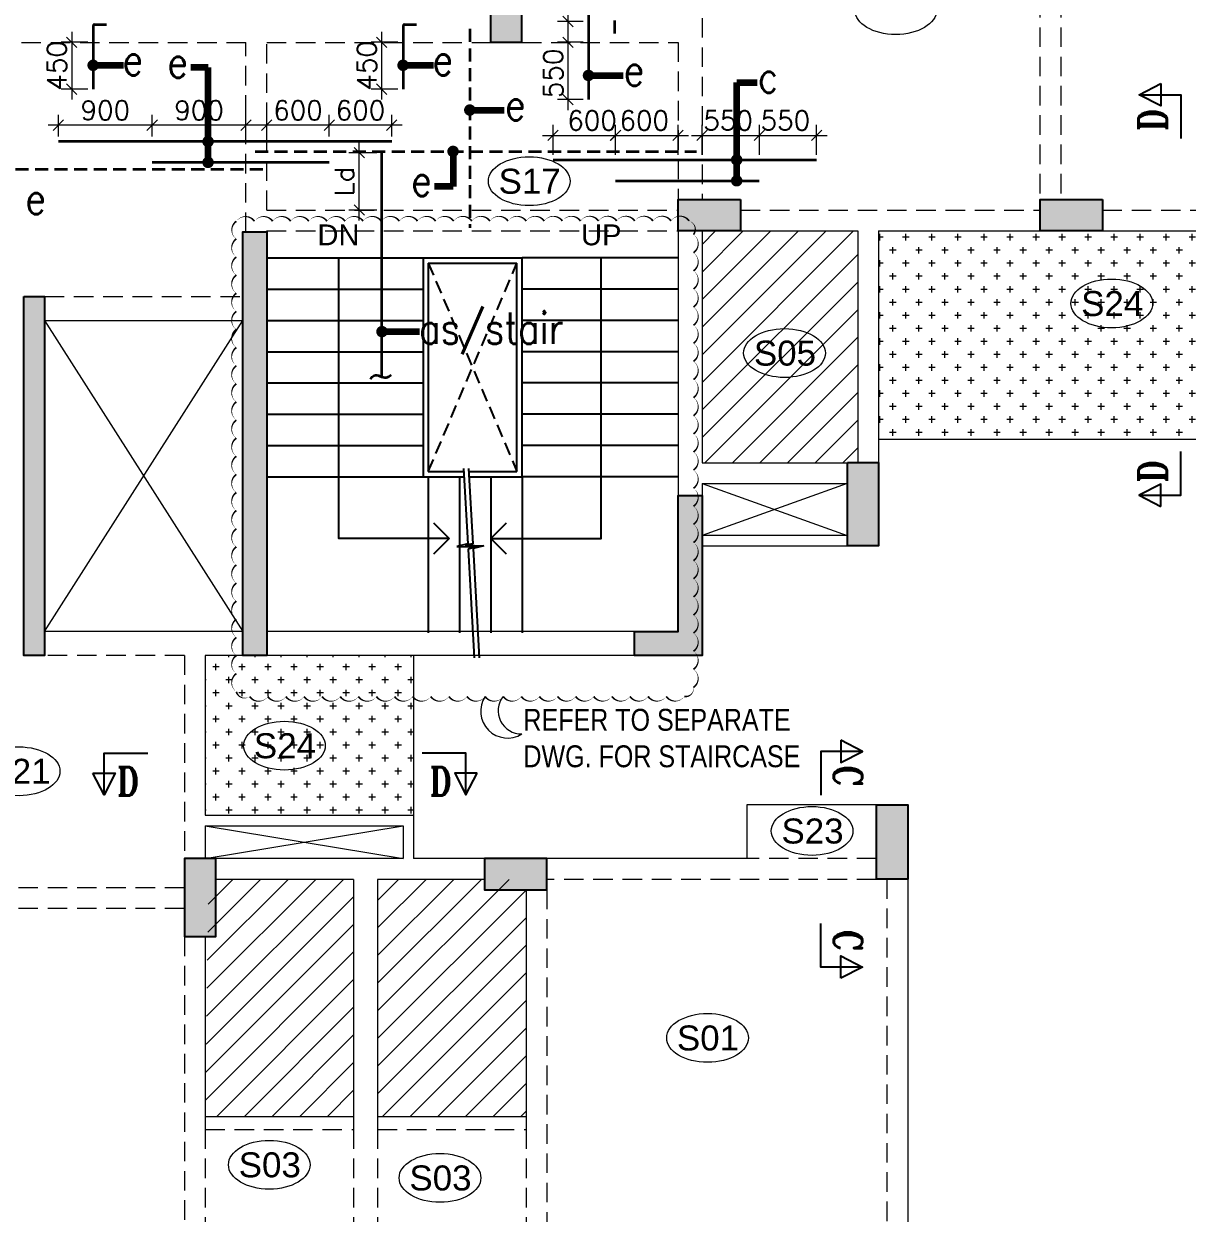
# Model space of a CAD drawing. Header units: millimetres. Extents: x 1255966 to 1543449, y 318653 to 465396.
# Drawn here: x 1274264 to 1285436, y 340698 to 352116 of the extents above; entities that cross this region are included whole.
import ezdxf

# ---------------------------------------------------------------- set-up
doc = ezdxf.new("R2010")
doc.units = ezdxf.units.MM
doc.header["$LTSCALE"] = 500
doc.header["$MEASUREMENT"] = 0
doc.header["$PDMODE"] = 34
for name, pattern in [('CONTINOUS', [0]), ('DASHED2', [0.375, 0.25, -0.125]), ('HIDDEN', [0.375, 0.25, -0.125]), ('PHANTOM2', [1.25, 0.625, -0.125, 0.125, -0.125, 0.125, -0.125])]:
    doc.linetypes.add(name, pattern=pattern)
doc.layers.get('Defpoints').update_dxf_attribs({"lineweight": 0})
for name, color, linetype, lineweight in [('ARROW', 1, 'Continuous', 0), ('CALL', 1, 'Continuous', 18), ('CUT OUT', 1, 'Continuous', 13), ('HATCH', 1, 'Continuous', 5), ('REVISION', 1, 'Continuous', 5), ('ST-DIM', 1, 'PHANTOM2', 15), ('STC REINF.BOTTOM', 7, 'Continuous', 35), ('TEXT 01', 3, 'Continuous', 15), ('TOWER AREA BEAM..', 3, 'Continuous', 20), ('TOWER COL HATCH', 253, 'Continuous', 20)]:
    doc.layers.add(name, color=color, linetype=linetype, lineweight=lineweight)
for name, color, linetype in [('CUTOUT', 8, 'HIDDEN'), ('S-COLUMN-HATCH', 253, 'Continuous'), ('S-FRAMING PLAN', 4, 'Continuous'), ('S-T', 3, 'Continuous'), ('sec', 31, 'Continuous'), ('TEXT-20', 3, 'Continuous'), ('TEXT-RM NAME', 6, 'Continuous'), ('TOWER AREA COLUMN.', 6, 'Continuous')]:
    doc.layers.add(name, color=color, linetype=linetype)
doc.layers.add('RAILING', color=7, linetype='Continuous', true_color=0xadadad)
doc.layers.add('STAIR', color=7, linetype='Continuous', true_color=0x3f4f7f)
doc.styles.add('1.100', font='ARIALN.TTF')
doc.styles.add('ABHI', font='arial.ttf')
doc.styles.add('ARIAL', font='arial.ttf')
doc.styles.add('ROMANCE', font='romans.shx')
doc.styles.add('RT', font='romant.shx', dxfattribs={"height": 8})
doc.styles.add('S-T', font='romans.shx')
doc.dimstyles.new('GRID DIM', dxfattribs={"dimtxt": 250, "dimasz": 100, "dimexe": 75, "dimexo": 0, "dimgap": 50, "dimtad": 1, "dimdec": 0, "dimzin": 0, "dimdsep": 46, "dimtxsty": 'ROMANCE', "dimblk": 'ARCHTICK', "dimcen": 0, "dimdle": 0.5, "dimclrd": 8, "dimclre": 8, "dimclrt": 3, "dimadec": 0, "dimazin": 0, "dimtfac": 1, "dimtdec": 0, "dimtmove": 0, "dimatfit": 3, "dimldrblk": 'DOT', "dimfxl": 200, "dimtolj": 1, "dimtzin": 0, "dimlwd": -1, "dimlwe": -1, "dimarcsym": 2})
pattern_1 = [(90, (-1381890.62, -304839.69), (-125, 125), [62.5, -187.5]), (180, (-1381859.37, -304808.44), (-125, -125), [62.5, -187.5])]
pattern_2 = [(45, (-1381890.62, -304839.69), (-132.582521, 132.582521), [])]

# ---------------------------------------------------------------- blocks, each defined once
blk = doc.blocks.new('_ArchTick')
at = {"color": 0, "linetype": 'ByBlock', "const_width": 0.15}
blk.add_lwpolyline([(-0.5, -0.5), (0.5, 0.5)], dxfattribs=at)
blk = doc.blocks.new('_Dot')
at = {"color": 0, "linetype": 'ByBlock', "lineweight": -2}
blk.add_line((-0.5, 0), (-1, 0), dxfattribs=at)
at = {"color": 0, "linetype": 'ByBlock', "const_width": 0.5}
blk.add_lwpolyline([(-0.25, 0, 1), (0.25, 0, 1)], format="xyb", close=True, dxfattribs=at)
blk = doc.blocks.new('_Oblique')
at = {"color": 0, "linetype": 'ByBlock', "lineweight": -2}
blk.add_line((-0.5, -0.5), (0.5, 0.5), dxfattribs=at)
blk = doc.blocks.new('*D715')
at = {"layer": 'Defpoints', "color": 0, "linetype": 'ByBlock', "transparency": 16777216}
for p in [(1274930, 351938), (1274724, 351488), (1274930, 351488)]:
    blk.add_point(p, dxfattribs=at)
at = {"layer": 'ST-DIM', "color": 1, "linetype": 'CONTINOUS', "transparency": 16777216}
for p, q in [((1274724, 352038), (1274724, 351388)), ((1274880, 351938), (1274624, 351938)), ((1274880, 351488), (1274624, 351488))]:
    blk.add_line(p, q, dxfattribs=at)
at = {"layer": 'ST-DIM', "color": 1, "linetype": 'ByBlock', "transparency": 16777216, "xscale": 100, "yscale": 100, "zscale": 100}
for p, rotation in [((1274724, 351938), 90), ((1274724, 351488), 270)]:
    blk.add_blockref('_Oblique', p, dxfattribs=dict(at, rotation=rotation))
at = {"layer": 'ST-DIM', "color": 3, "linetype": 'ByBlock', "transparency": 16777216, "insert": (1274582, 351713), "char_height": 185, "attachment_point": 5, "rotation": 90, "style": 'ROMANCE'}
blk.add_mtext('\\A1;450', dxfattribs=at)
blk = doc.blocks.new('*D717')
at = {"layer": 'Defpoints', "color": 0, "linetype": 'ByBlock', "transparency": 16777216}
for p in [(1276597, 351143), (1276597, 350985, 0), (1277197, 350985, 0)]:
    blk.add_point(p, dxfattribs=at)
at = {"layer": 'ST-DIM', "color": 1, "linetype": 'CONTINOUS', "transparency": 16777216}
for p, q in [((1276597, 351035), (1276597, 351243)), ((1277197, 351035), (1277197, 351243)), ((1277297, 351143), (1276497, 351143))]:
    blk.add_line(p, q, dxfattribs=at)
at = {"layer": 'ST-DIM', "color": 1, "linetype": 'ByBlock', "transparency": 16777216, "xscale": 100, "yscale": 100, "zscale": 100, "rotation": 180}
blk.add_blockref('_Oblique', (1276597, 351143), dxfattribs=at)
at = {"layer": 'ST-DIM', "color": 1, "linetype": 'ByBlock', "transparency": 16777216, "xscale": 100, "yscale": 100, "zscale": 100}
blk.add_blockref('_Oblique', (1277197, 351143), dxfattribs=at)
at = {"layer": 'ST-DIM', "color": 3, "linetype": 'ByBlock', "transparency": 16777216, "insert": (1276897, 351285), "char_height": 185, "attachment_point": 5, "style": 'ROMANCE'}
blk.add_mtext('\\A1;600', dxfattribs=at)
blk = doc.blocks.new('*D718')
at = {"layer": 'Defpoints', "color": 0, "linetype": 'ByBlock', "transparency": 16777216}
for p in [(1275497, 351143), (1275497, 350985, 0), (1276397, 350985, 0)]:
    blk.add_point(p, dxfattribs=at)
at = {"layer": 'ST-DIM', "color": 1, "linetype": 'CONTINOUS', "transparency": 16777216}
for p, q in [((1275497, 351035), (1275497, 351243)), ((1276397, 351035), (1276397, 351243)), ((1276497, 351143), (1275397, 351143))]:
    blk.add_line(p, q, dxfattribs=at)
at = {"layer": 'ST-DIM', "color": 1, "linetype": 'ByBlock', "transparency": 16777216, "xscale": 100, "yscale": 100, "zscale": 100, "rotation": 180}
blk.add_blockref('_Oblique', (1275497, 351143), dxfattribs=at)
at = {"layer": 'ST-DIM', "color": 1, "linetype": 'ByBlock', "transparency": 16777216, "xscale": 100, "yscale": 100, "zscale": 100}
blk.add_blockref('_Oblique', (1276397, 351143), dxfattribs=at)
at = {"layer": 'ST-DIM', "color": 3, "linetype": 'ByBlock', "transparency": 16777216, "insert": (1275947, 351285), "char_height": 185, "attachment_point": 5, "style": 'ROMANCE'}
blk.add_mtext('\\A1;900', dxfattribs=at)
blk = doc.blocks.new('*D719')
at = {"layer": 'Defpoints', "color": 0, "linetype": 'ByBlock', "transparency": 16777216}
for p in [(1274597, 351143), (1274597, 350985, 0), (1275497, 350985, 0)]:
    blk.add_point(p, dxfattribs=at)
at = {"layer": 'ST-DIM', "color": 1, "linetype": 'CONTINOUS', "transparency": 16777216}
for p, q in [((1274597, 351035), (1274597, 351243)), ((1275497, 351035), (1275497, 351243)), ((1275597, 351143), (1274497, 351143))]:
    blk.add_line(p, q, dxfattribs=at)
at = {"layer": 'ST-DIM', "color": 1, "linetype": 'ByBlock', "transparency": 16777216, "xscale": 100, "yscale": 100, "zscale": 100, "rotation": 180}
blk.add_blockref('_Oblique', (1274597, 351143), dxfattribs=at)
at = {"layer": 'ST-DIM', "color": 1, "linetype": 'ByBlock', "transparency": 16777216, "xscale": 100, "yscale": 100, "zscale": 100}
blk.add_blockref('_Oblique', (1275497, 351143), dxfattribs=at)
at = {"layer": 'ST-DIM', "color": 3, "linetype": 'ByBlock', "transparency": 16777216, "insert": (1275047, 351285), "char_height": 185, "attachment_point": 5, "style": 'ROMANCE'}
blk.add_mtext('\\A1;900', dxfattribs=at)
blk = doc.blocks.new('*D720')
at = {"layer": 'Defpoints', "color": 0, "linetype": 'ByBlock', "transparency": 16777216}
for p in [(1277197, 351143), (1277197, 350985, 0), (1277797, 350985, 0)]:
    blk.add_point(p, dxfattribs=at)
at = {"layer": 'ST-DIM', "color": 1, "linetype": 'CONTINOUS', "transparency": 16777216}
for p, q in [((1277197, 351035), (1277197, 351243)), ((1277797, 351035), (1277797, 351243)), ((1277897, 351143), (1277097, 351143))]:
    blk.add_line(p, q, dxfattribs=at)
at = {"layer": 'ST-DIM', "color": 1, "linetype": 'ByBlock', "transparency": 16777216, "xscale": 100, "yscale": 100, "zscale": 100, "rotation": 180}
blk.add_blockref('_Oblique', (1277197, 351143), dxfattribs=at)
at = {"layer": 'ST-DIM', "color": 1, "linetype": 'ByBlock', "transparency": 16777216, "xscale": 100, "yscale": 100, "zscale": 100}
blk.add_blockref('_Oblique', (1277797, 351143), dxfattribs=at)
at = {"layer": 'ST-DIM', "color": 3, "linetype": 'ByBlock', "transparency": 16777216, "insert": (1277497, 351285), "char_height": 185, "attachment_point": 5, "style": 'ROMANCE'}
blk.add_mtext('\\A1;600', dxfattribs=at)
blk = doc.blocks.new('*D721')
at = {"layer": 'Defpoints', "color": 0, "linetype": 'ByBlock', "transparency": 16777216}
for p in [(1277906, 351938), (1277700, 351488), (1277906, 351488)]:
    blk.add_point(p, dxfattribs=at)
at = {"layer": 'ST-DIM', "color": 1, "linetype": 'CONTINOUS', "transparency": 16777216}
for p, q in [((1277700, 352038), (1277700, 351388)), ((1277856, 351938), (1277600, 351938)), ((1277856, 351488), (1277600, 351488))]:
    blk.add_line(p, q, dxfattribs=at)
at = {"layer": 'ST-DIM', "color": 1, "linetype": 'ByBlock', "transparency": 16777216, "xscale": 100, "yscale": 100, "zscale": 100}
for p, rotation in [((1277700, 351938), 90), ((1277700, 351488), 270)]:
    blk.add_blockref('_Oblique', p, dxfattribs=dict(at, rotation=rotation))
at = {"layer": 'ST-DIM', "color": 3, "linetype": 'ByBlock', "transparency": 16777216, "insert": (1277557, 351713), "char_height": 185, "attachment_point": 5, "rotation": 90, "style": 'ROMANCE'}
blk.add_mtext('\\A1;450', dxfattribs=at)
blk = doc.blocks.new('*D722')
at = {"layer": 'Defpoints', "color": 0, "linetype": 'ByBlock', "transparency": 16777216}
for p in [(1279686, 353738), (1279489, 352138), (1279686, 352138)]:
    blk.add_point(p, dxfattribs=at)
at = {"layer": 'ST-DIM', "color": 1, "linetype": 'CONTINOUS', "transparency": 16777216}
for p, q in [((1279636, 353738), (1279389, 353738)), ((1279489, 353838), (1279489, 352038)), ((1279636, 352138), (1279389, 352138))]:
    blk.add_line(p, q, dxfattribs=at)
at = {"layer": 'ST-DIM', "color": 1, "linetype": 'ByBlock', "transparency": 16777216, "xscale": 100, "yscale": 100, "zscale": 100}
for p, rotation in [((1279489, 353738), 90), ((1279489, 352138), 270)]:
    blk.add_blockref('_Oblique', p, dxfattribs=dict(at, rotation=rotation))
at = {"layer": 'ST-DIM', "color": 3, "linetype": 'ByBlock', "transparency": 16777216, "insert": (1279347, 352938), "char_height": 185, "attachment_point": 5, "rotation": 90, "style": 'ROMANCE'}
blk.add_mtext('\\A1;1600', dxfattribs=at)
blk = doc.blocks.new('*D771')
at = {"layer": 'Defpoints', "color": 0, "linetype": 'ByBlock', "transparency": 16777216}
for p in [(1279686, 351938), (1279489, 351388), (1279686, 351388)]:
    blk.add_point(p, dxfattribs=at)
at = {"layer": 'ST-DIM', "color": 1, "linetype": 'CONTINOUS', "transparency": 16777216}
for p, q in [((1279489, 352038), (1279489, 351288)), ((1279636, 351938), (1279389, 351938)), ((1279636, 351388), (1279389, 351388))]:
    blk.add_line(p, q, dxfattribs=at)
at = {"layer": 'ST-DIM', "color": 1, "linetype": 'ByBlock', "transparency": 16777216, "xscale": 100, "yscale": 100, "zscale": 100}
for p, rotation in [((1279489, 351938), 90), ((1279489, 351388), 270)]:
    blk.add_blockref('_Oblique', p, dxfattribs=dict(at, rotation=rotation))
at = {"layer": 'ST-DIM', "color": 3, "linetype": 'ByBlock', "transparency": 16777216, "insert": (1279347, 351640), "char_height": 185, "attachment_point": 5, "rotation": 90, "style": 'ROMANCE'}
blk.add_mtext('\\A1;550', dxfattribs=at)
blk = doc.blocks.new('*D723')
at = {"layer": 'Defpoints', "color": 0, "linetype": 'ByBlock', "transparency": 16777216}
for p in [(1280547, 351045), (1279947, 350809, 0), (1280547, 350809, 0)]:
    blk.add_point(p, dxfattribs=at)
at = {"layer": 'ST-DIM', "color": 1, "linetype": 'CONTINOUS', "transparency": 16777216}
for p, q in [((1279947, 350859), (1279947, 351145)), ((1280547, 350859), (1280547, 351145)), ((1279847, 351045), (1280647, 351045))]:
    blk.add_line(p, q, dxfattribs=at)
at = {"layer": 'ST-DIM', "color": 1, "linetype": 'ByBlock', "transparency": 16777216, "xscale": 100, "yscale": 100, "zscale": 100, "rotation": 180}
blk.add_blockref('_Oblique', (1279947, 351045), dxfattribs=at)
at = {"layer": 'ST-DIM', "color": 1, "linetype": 'ByBlock', "transparency": 16777216, "xscale": 100, "yscale": 100, "zscale": 100}
blk.add_blockref('_Oblique', (1280547, 351045), dxfattribs=at)
at = {"layer": 'ST-DIM', "color": 3, "linetype": 'ByBlock', "transparency": 16777216, "insert": (1280222, 351188), "char_height": 185, "attachment_point": 5, "style": 'ROMANCE'}
blk.add_mtext('\\A1;600', dxfattribs=at)
blk = doc.blocks.new('*D724')
at = {"layer": 'Defpoints', "color": 0, "linetype": 'ByBlock', "transparency": 16777216}
for p in [(1279946, 351045), (1279346, 350809, 0), (1279946, 350809, 0)]:
    blk.add_point(p, dxfattribs=at)
at = {"layer": 'ST-DIM', "color": 1, "linetype": 'CONTINOUS', "transparency": 16777216}
for p, q in [((1279346, 350859), (1279346, 351145)), ((1279946, 350859), (1279946, 351145)), ((1279246, 351045), (1280046, 351045))]:
    blk.add_line(p, q, dxfattribs=at)
at = {"layer": 'ST-DIM', "color": 1, "linetype": 'ByBlock', "transparency": 16777216, "xscale": 100, "yscale": 100, "zscale": 100, "rotation": 180}
blk.add_blockref('_Oblique', (1279346, 351045), dxfattribs=at)
at = {"layer": 'ST-DIM', "color": 1, "linetype": 'ByBlock', "transparency": 16777216, "xscale": 100, "yscale": 100, "zscale": 100}
blk.add_blockref('_Oblique', (1279946, 351045), dxfattribs=at)
at = {"layer": 'ST-DIM', "color": 3, "linetype": 'ByBlock', "transparency": 16777216, "insert": (1279721, 351188), "char_height": 185, "attachment_point": 5, "style": 'ROMANCE'}
blk.add_mtext('\\A1;600', dxfattribs=at)
blk = doc.blocks.new('*D725')
at = {"layer": 'Defpoints', "color": 0, "linetype": 'ByBlock', "transparency": 16777216}
for p in [(1281327, 351045), (1280777, 350809, 0), (1281327, 350809, 0)]:
    blk.add_point(p, dxfattribs=at)
at = {"layer": 'ST-DIM', "color": 1, "linetype": 'CONTINOUS', "transparency": 16777216}
for p, q in [((1280777, 350859), (1280777, 351145)), ((1281327, 350859), (1281327, 351145)), ((1280677, 351045), (1281427, 351045))]:
    blk.add_line(p, q, dxfattribs=at)
at = {"layer": 'ST-DIM', "color": 1, "linetype": 'ByBlock', "transparency": 16777216, "xscale": 100, "yscale": 100, "zscale": 100, "rotation": 180}
blk.add_blockref('_Oblique', (1280777, 351045), dxfattribs=at)
at = {"layer": 'ST-DIM', "color": 1, "linetype": 'ByBlock', "transparency": 16777216, "xscale": 100, "yscale": 100, "zscale": 100}
blk.add_blockref('_Oblique', (1281327, 351045), dxfattribs=at)
at = {"layer": 'ST-DIM', "color": 3, "linetype": 'ByBlock', "transparency": 16777216, "insert": (1281027, 351188), "char_height": 185, "attachment_point": 5, "style": 'ROMANCE'}
blk.add_mtext('\\A1;550', dxfattribs=at)
blk = doc.blocks.new('*D726')
at = {"layer": 'Defpoints', "color": 0, "linetype": 'ByBlock', "transparency": 16777216}
for p in [(1281877, 351045), (1281327, 350809, 0), (1281877, 350809, 0)]:
    blk.add_point(p, dxfattribs=at)
at = {"layer": 'ST-DIM', "color": 1, "linetype": 'CONTINOUS', "transparency": 16777216}
for p, q in [((1281327, 350859), (1281327, 351145)), ((1281877, 350859), (1281877, 351145)), ((1281227, 351045), (1281977, 351045))]:
    blk.add_line(p, q, dxfattribs=at)
at = {"layer": 'ST-DIM', "color": 1, "linetype": 'ByBlock', "transparency": 16777216, "xscale": 100, "yscale": 100, "zscale": 100, "rotation": 180}
blk.add_blockref('_Oblique', (1281327, 351045), dxfattribs=at)
at = {"layer": 'ST-DIM', "color": 1, "linetype": 'ByBlock', "transparency": 16777216, "xscale": 100, "yscale": 100, "zscale": 100}
blk.add_blockref('_Oblique', (1281877, 351045), dxfattribs=at)
at = {"layer": 'ST-DIM', "color": 3, "linetype": 'ByBlock', "transparency": 16777216, "insert": (1281577, 351188), "char_height": 185, "attachment_point": 5, "style": 'ROMANCE'}
blk.add_mtext('\\A1;550', dxfattribs=at)
blk = doc.blocks.new('*D772')
at = {"layer": 'Defpoints', "color": 0, "linetype": 'ByBlock', "transparency": 16777216}
for p in [(1277485, 350878), (1277704, 350878), (1277704, 350328)]:
    blk.add_point(p, dxfattribs=at)
at = {"layer": 'ST-DIM', "color": 1, "linetype": 'CONTINOUS', "transparency": 16777216}
for p, q in [((1277485, 350228), (1277485, 350978)), ((1277654, 350878), (1277385, 350878)), ((1277654, 350328), (1277385, 350328))]:
    blk.add_line(p, q, dxfattribs=at)
at = {"layer": 'ST-DIM', "color": 1, "linetype": 'ByBlock', "transparency": 16777216, "xscale": 100, "yscale": 100, "zscale": 100}
for p, rotation in [((1277485, 350878), 90), ((1277485, 350328), 270)]:
    blk.add_blockref('_Oblique', p, dxfattribs=dict(at, rotation=rotation))
at = {"layer": 'ST-DIM', "color": 3, "linetype": 'ByBlock', "transparency": 16777216, "insert": (1277342, 350603), "char_height": 185, "attachment_point": 5, "rotation": 90, "style": 'ROMANCE'}
blk.add_mtext('\\A1;Ld', dxfattribs=at)
blk = doc.blocks.new('A$Ca8bcdc7a')
at = {"layer": 'HATCH', "ltscale": 10}
h = blk.add_hatch(dxfattribs=at)
h.set_pattern_fill('ANSI31', color=1, scale=1500)
h.set_pattern_definition(pattern_2)
h.paths.add_polyline_path([(7660, -7400), (6685, -7400), (6165, -7400), (6167, -9625), (7660, -9625)])
h = blk.add_hatch(dxfattribs=at)
h.set_pattern_fill('CROSS', color=1, scale=500, angle=90)
h.set_pattern_definition(pattern_1)
h.paths.add_polyline_path([(12525, -7400), (10160, -7400), (9410, -7400), (7860, -7400), (7860, -9400), (12525, -9400)])
h = blk.add_hatch(dxfattribs=at)
h.set_pattern_fill('CROSS', color=1, scale=500, angle=90)
h.set_pattern_definition(pattern_1)
h.paths.add_polyline_path([(3395, -11475), (1985, -11475), (1755, -11475), (1395, -11475), (1395, -13010), (3395, -13010)])
h = blk.add_hatch(dxfattribs=at)
h.set_pattern_fill('ANSI31', color=1, scale=1500)
h.set_pattern_definition(pattern_2)
h.paths.add_polyline_path([(2820, -14175), (2820, -13625), (1425, -13625), (1395, -15900), (2820, -15900)])
h = blk.add_hatch(dxfattribs=at)
h.set_pattern_fill('ANSI31', color=1, scale=1500)
h.set_pattern_definition(pattern_2)
h.paths.add_polyline_path([(4475, -13625), (3050, -13625), (3050, -15900), (4475, -15900)])
at = {"layer": 'CUT OUT', "color": 1, "ltscale": 10}
for p, q in [((-147, -11245), (1755, -8260)), ((-147, -8260), (1755, -11245)), ((7560, -9825), (6165, -10325)), ((6165, -9825), (7560, -10325)), ((1395, -13425), (3295, -13110)), ((1395, -13110), (3295, -13425))]:
    blk.add_line(p, q, dxfattribs=at)
at = {"layer": 'S-FRAMING PLAN', "color": 3, "linetype": 'ByBlock', "lineweight": 20, "ltscale": 10}
for p, q in [((5935, -7400), (5935, -9940)), ((6165, -7400), (6165, -9625)), ((6535, -7400), (7660, -7400)), ((7660, -7400), (7660, -9625)), ((7860, -7400), (7860, -9625)), ((7860, -7400), (9410, -7400)), ((10010, -7400), (12525, -7400)), ((-147, -8260), (1755, -8260)), ((7860, -9400), (12525, -9400)), ((6165, -9625), (7560, -9625)), ((6165, -9825), (7560, -9825)), ((7560, -10325), (6165, -10325)), ((7560, -10425), (6165, -10425)), ((1755, -11245), (-147, -11245)), ((1395, -11475), (1395, -13010)), ((1755, -11475), (1395, -11475)), ((3395, -11475), (3395, -13425)), ((1395, -13010), (3395, -13010)), ((1395, -13110), (3295, -13110)), ((1395, -13110), (1395, -13425)), ((3295, -13110), (3295, -13425)), ((3295, -13425), (1425, -13425)), ((4073, -13425), (3395, -13425)), ((6595, -13425), (4675, -13425)), ((2820, -13625), (1495, -13625)), ((2820, -13625), (2820, -16025)), ((3050, -13625), (3050, -16025)), ((4073, -13625), (3050, -13625)), ((8140, -13625), (8140, -17175)), ((4475, -13725), (4475, -16025)), ((1395, -14175), (1395, -16025)), ((1395, -15900), (2820, -15900)), ((3050, -15900), (4475, -15900))]:
    blk.add_line(p, q, dxfattribs=at)
at = {"layer": 'S-FRAMING PLAN', "color": 1, "linetype": 'ByBlock', "lineweight": 20, "ltscale": 10}
for p, q in [((5515, -11245), (1985, -11245)), ((5515, -11475), (1985, -11475))]:
    blk.add_line(p, q, dxfattribs=at)
at = {"layer": 'S-FRAMING PLAN', "color": 3, "linetype": 'ByBlock', "lineweight": 20, "ltscale": 10}
blk.add_lwpolyline([(7840, -12910), (6595, -12910), (6595, -13425)], dxfattribs=at)
at = {"layer": 'TOWER AREA BEAM..', "color": 3, "linetype": 'HIDDEN', "ltscale": 1.5}
for p, q in [((6165, -3670), (6165, -7100)), ((9410, -4040), (9410, -7100)), ((9610, -4040), (9610, -7100)), ((-1495, -5590), (1785, -5590)), ((1785, -7410), (1785, -5590)), ((1985, -5590), (4135, -5590)), ((1985, -7200), (1985, -5590)), ((4435, -5590), (5935, -5590)), ((5935, -5590), (5935, -7100)), ((1985, -7200), (5935, -7200)), ((6535, -7200), (9410, -7200)), ((10010, -7200), (12940, -7200)), ((1985, -7400), (5935, -7400)), ((1985, -7410), (1985, -7400)), ((-147, -8030), (1755, -8030)), ((6165, -9825), (6165, -9940)), ((1195, -11475), (-147, -11475)), ((1195, -11475), (1195, -13425)), ((7840, -13425), (6595, -13425)), ((7840, -13625), (4675, -13625)), ((7940, -13625), (7940, -17175)), ((1195, -13705), (-2280, -13705)), ((4675, -13725), (4675, -17175)), ((1195, -13905), (-3905, -13905)), ((1195, -14175), (1195, -17175)), ((1395, -16025), (2820, -16025)), ((1395, -16025), (1395, -17175)), ((2820, -16025), (2820, -17175)), ((3050, -16025), (4475, -16025)), ((3050, -16025), (3050, -17175)), ((4475, -16025), (4475, -17175))]:
    blk.add_line(p, q, dxfattribs=at)
blk = doc.blocks.new('_Open90')
at = {"color": 0, "linetype": 'ByBlock', "lineweight": -2}
for p, q in [((-0.5, 0.5), (0, 0)), ((0, 0), (-1, 0)), ((0, 0), (-0.5, -0.5))]:
    blk.add_line(p, q, dxfattribs=at)
blk = doc.blocks.new('3tgra')
at = {"layer": 'TOWER COL HATCH'}
h = blk.add_hatch(color=253, dxfattribs=at)
h.dxf.hatch_style = 1
h.paths.add_polyline_path([(1386026, 80552), (1386326, 80552), (1386326, 81302), (1386026, 81302)])
h = blk.add_hatch(color=253, dxfattribs=at)
h.dxf.hatch_style = 1
h.paths.add_polyline_path([(1388426, 79042), (1388426, 78742), (1387826, 78742), (1387826, 79042)])
h = blk.add_hatch(color=253, dxfattribs=at)
h.dxf.hatch_style = 1
h.paths.add_polyline_path([(1391901, 79042), (1391901, 78742), (1391301, 78742), (1391301, 79042)])
h = blk.add_hatch(color=253, dxfattribs=at)
h.dxf.hatch_style = 1
h.paths.add_polyline_path([(1383876, 78732), (1383876, 74667), (1383646, 74667), (1383646, 77882), (1383646, 78112), (1383646, 78732)])
h = blk.add_hatch(color=253, dxfattribs=at)
h.dxf.hatch_style = 1
h.paths.add_polyline_path([(1381543, 78112), (1381743, 78112), (1381743, 77882), (1381743, 74667), (1381543, 74667), (1381543, 77882)])
h = blk.add_hatch(color=253, dxfattribs=at)
h.dxf.hatch_style = 1
h.paths.add_polyline_path([(1389451, 76517), (1389751, 76517), (1389751, 75717), (1389451, 75717)])
h = blk.add_hatch(color=253, dxfattribs=at)
h.dxf.hatch_style = 1
h.paths.add_polyline_path([(1388056, 76202), (1388056, 74667), (1387406, 74667), (1387406, 74897), (1387826, 74897), (1387826, 76202)])
h = blk.add_hatch(color=253, dxfattribs=at)
h.dxf.hatch_style = 1
h.paths.add_polyline_path([(1389731, 73232), (1390031, 73232), (1390031, 72517), (1389731, 72517)])
h = blk.add_hatch(color=253, dxfattribs=at)
h.dxf.hatch_style = 1
h.paths.add_polyline_path([(1383386, 72717), (1383086, 72717), (1383086, 71967), (1383386, 71967)])
h = blk.add_hatch(color=253, dxfattribs=at)
h.dxf.hatch_style = 1
h.paths.add_polyline_path([(1386566, 72417), (1386566, 72717), (1385966, 72717), (1385966, 72417)])
at = {"layer": 'TOWER AREA COLUMN.', "color": 4}
for points in [[(1386026, 80552), (1386326, 80552), (1386326, 81302), (1386026, 81302)], [(1388426, 79042), (1388426, 78742), (1387826, 78742), (1387826, 79042)], [(1391901, 79042), (1391901, 78742), (1391301, 78742), (1391301, 79042)], [(1389451, 76517), (1389751, 76517), (1389751, 75717), (1389451, 75717)], [(1389731, 73232), (1390031, 73232), (1390031, 72517), (1389731, 72517)], [(1383386, 72717), (1383086, 72717), (1383086, 71967), (1383386, 71967)], [(1386566, 72417), (1386566, 72717), (1385966, 72717), (1385966, 72417)]]:
    blk.add_lwpolyline(points, close=True, dxfattribs=at)
for points in [[(1383876, 78732), (1383876, 74667), (1383646, 74667), (1383646, 77882), (1383646, 77882), (1383646, 78112), (1383646, 78112), (1383646, 78732), (1383876, 78732)], [(1381543, 78112), (1381743, 78112), (1381743, 77882), (1381743, 77882), (1381743, 74667), (1381543, 74667), (1381543, 77882), (1381543, 77882), (1381543, 78112)], [(1388056, 76202), (1388056, 74667), (1387406, 74667), (1387406, 74897), (1387826, 74897), (1387826, 76202), (1388056, 76202)]]:
    blk.add_lwpolyline(points, dxfattribs=at)

msp = doc.modelspace()

# ---------------------------------------------------------------- linework, layer by layer
at = {"layer": 'CALL', "color": 200, "linetype": 'Continuous', "ltscale": 10}
for centre in [(1282636.8, 352247.1), (1279117.3, 350605, 1.8), (1284710.9, 349431.1, -1.8), (1281568.6, 348955), (1276767.3, 345186, -1.8), (1274218.6, 344940.4, 1.8), (1281833.2, 344367.3), (1280829.4, 342380.5), (1276621.7, 341162.8), (1278260.7, 341036.8)]:
    msp.add_ellipse(centre, major_axis=(392.2, 0), ratio=0.597584, dxfattribs=at)
at = {"layer": 'CUTOUT'}
for p, q in [((1278148.6, 347817.7), (1278998.6, 349817.7)), ((1278148.6, 349817.7), (1278998.6, 347817.7))]:
    msp.add_line(p, q, dxfattribs=at)
at = {"layer": 'RAILING'}
for p, q in [((1278098.6, 349867.7), (1278098.6, 347767.7)), ((1278098.6, 349867.7), (1279048.6, 349867.7)), ((1279048.6, 347767.7), (1279048.6, 349867.7)), ((1278148.6, 349817.7), (1278148.6, 347817.7)), ((1278148.6, 349817.7), (1278998.6, 349817.7)), ((1278998.6, 347817.7), (1278998.6, 349817.7)), ((1278148.6, 347817.7), (1278488.7, 347817.7)), ((1278537.4, 347817.7), (1278998.6, 347817.7)), ((1278098.6, 347767.7), (1278491.4, 347767.7)), ((1278540.2, 347767.7), (1279048.6, 347767.7))]:
    msp.add_line(p, q, dxfattribs=at)
at = {"layer": 'REVISION', "elevation": -74946.9}
msp.add_lwpolyline([(1276305.5, 350220, 0, 17.4, -0.5205671), (1276479.4, 350220.1, 0, 17.4, -0.5205671), (1276653.3, 350220.3, 0, 17.4, -0.5205671), (1276827.2, 350220.4, 0, 17.4, -0.5205671), (1277001.1, 350220.6, 0, 17.4, -0.5205671), (1277175, 350220.7, 0, 17.4, -0.5205671), (1277348.8, 350220.9, 0, 17.4, -0.5205671), (1277522.7, 350221, 0, 17.4, -0.5205671), (1277696.6, 350221.1, 0, 17.4, -0.5205671), (1277870.5, 350221.3, 0, 17.4, -0.5205671), (1278044.4, 350221.4, 0, 17.4, -0.5205671), (1278218.3, 350221.6, 0, 17.4, -0.5205671), (1278392.2, 350221.7, 0, 17.4, -0.5205671), (1278566, 350221.9, 0, 17.4, -0.5205671), (1278739.9, 350222, 0, 17.4, -0.5205671), (1278913.8, 350222.1, 0, 17.4, -0.5205671), (1279087.7, 350222.3, 0, 17.4, -0.5205671), (1279261.6, 350222.4, 0, 17.4, -0.5205671), (1279435.5, 350222.6, 0, 17.4, -0.5205671), (1279609.4, 350222.7, 0, 17.4, -0.5205671), (1279783.2, 350222.9, 0, 17.4, -0.5205671), (1279957.1, 350223, 0, 17.4, -0.5205671), (1280131, 350223.1, 0, 17.4, -0.5205671), (1280304.9, 350223.3, 0, 17.4, -0.5205671), (1280478.8, 350223.4, 0, 17.4, -0.5205671), (1280652.7, 350223.6, 0, 17.4, -0.5205671), (1280694.9, 350092, 0, 17.4, -0.5205671), (1280694.9, 349918.1, 0, 17.4, -0.5205671), (1280694.9, 349744.2, 0, 17.4, -0.5205671), (1280694.9, 349570.3, 0, 17.4, -0.5205671), (1280694.8, 349396.4, 0, 17.4, -0.5205671), (1280694.8, 349222.5, 0, 17.4, -0.5205671), (1280694.8, 349048.6, 0, 17.4, -0.5205671), (1280694.8, 348874.8, 0, 17.4, -0.5205671), (1280694.8, 348700.9, 0, 17.4, -0.5205671), (1280694.8, 348527, 0, 17.4, -0.5205671), (1280694.8, 348353.1, 0, 17.4, -0.5205671), (1280694.7, 348179.2, 0, 17.4, -0.5205671), (1280694.7, 348005.3, 0, 17.4, -0.5205671), (1280694.7, 347831.4, 0, 17.4, -0.5205671), (1280694.7, 347657.6, 0, 17.4, -0.5205671), (1280694.7, 347483.7, 0, 17.4, -0.5205671), (1280694.7, 347309.8, 0, 17.4, -0.5205671), (1280694.6, 347135.9, 0, 17.4, -0.5205671), (1280694.6, 346962, 0, 17.4, -0.5205671), (1280694.6, 346788.1, 0, 17.4, -0.5205671), (1280694.6, 346614.2, 0, 17.4, -0.5205671), (1280694.6, 346440.4, 0, 17.4, -0.5205671), (1280694.6, 346266.5, 0, 17.4, -0.5205671), (1280694.6, 346092.6, 0, 17.4, -0.5205671), (1280694.5, 345918.7, 0, 17.4, -0.5205671), (1280694.5, 345744.8, 0, 17.4, -0.5205671), (1280606.4, 345659, 0, 17.4, -0.5205671), (1280432.5, 345659, 0, 17.4, -0.5205671), (1280258.6, 345658.9, 0, 17.4, -0.5205671), (1280084.7, 345658.8, 0, 17.4, -0.5205671), (1279910.9, 345658.8, 0, 17.4, -0.5205671), (1279737, 345658.7, 0, 17.4, -0.5205671), (1279563.1, 345658.6, 0, 17.4, -0.5205671), (1279389.2, 345658.6, 0, 17.4, -0.5205671), (1279215.3, 345658.5, 0, 17.4, -0.5205671), (1279041.4, 345658.5, 0, 17.4, -0.5205671), (1278867.5, 345658.4, 0, 17.4, -0.5205671), (1278693.7, 345658.3, 0, 17.4, -0.5205671), (1278519.8, 345658.3, 0, 17.4, -0.5205671), (1278345.9, 345658.2, 0, 17.4, -0.5205671), (1278172, 345658.1, 0, 17.4, -0.5205671), (1277998.1, 345658.1, 0, 17.4, -0.5205671), (1277824.2, 345658, 0, 17.4, -0.5205671), (1277650.3, 345657.9, 0, 17.4, -0.5205671), (1277476.5, 345657.9, 0, 17.4, -0.5205671), (1277302.6, 345657.8, 0, 17.4, -0.5205671), (1277128.7, 345657.8, 0, 17.4, -0.5205671), (1276954.8, 345657.7, 0, 17.4, -0.5205671), (1276780.9, 345657.6, 0, 17.4, -0.5205671), (1276607, 345657.6, 0, 17.4, -0.5205671), (1276433.1, 345657.5, 0, 17.4, -0.5205671), (1276305.5, 345703.7, 0, 17.4, -0.5205671), (1276305.5, 345877.6, 0, 17.4, -0.5205671), (1276305.5, 346051.5, 0, 17.4, -0.5205671), (1276305.5, 346225.4, 0, 17.4, -0.5205671), (1276305.5, 346399.3, 0, 17.4, -0.5205671), (1276305.5, 346573.2, 0, 17.4, -0.5205671), (1276305.5, 346747, 0, 17.4, -0.5205671), (1276305.5, 346920.9, 0, 17.4, -0.5205671), (1276305.5, 347094.8, 0, 17.4, -0.5205671), (1276305.5, 347268.7, 0, 17.4, -0.5205671), (1276305.5, 347442.6, 0, 17.4, -0.5205671), (1276305.5, 347616.5, 0, 17.4, -0.5205671), (1276305.5, 347790.4, 0, 17.4, -0.5205671), (1276305.5, 347964.2, 0, 17.4, -0.5205671), (1276305.5, 348138.1, 0, 17.4, -0.5205671), (1276305.5, 348312, 0, 17.4, -0.5205671), (1276305.5, 348485.9, 0, 17.4, -0.5205671), (1276305.5, 348659.8, 0, 17.4, -0.5205671), (1276305.5, 348833.7, 0, 17.4, -0.5205671), (1276305.5, 349007.6, 0, 17.4, -0.5205671), (1276305.5, 349181.4, 0, 17.4, -0.5205671), (1276305.5, 349355.3, 0, 17.4, -0.5205671), (1276305.5, 349529.2, 0, 17.4, -0.5205671), (1276305.5, 349703.1, 0, 17.4, -0.5205671), (1276305.5, 349877, 0, 17.4, -0.5205671), (1276305.5, 350050.9, 0, 17.4, -0.5205671)], format="xyseb", close=True, dxfattribs=at)
at = {"layer": 'REVISION'}
for centre, radius, start, end in [((1278908.7, 345516.7, -74946.9), 257.5, 146.64266, 302.31169), ((1279041.3, 345520.8, -74946.9), 221.7, 141.62496, 271.29672)]:
    msp.add_arc(centre, radius, start, end, dxfattribs=at)
at = {"layer": 'sec', "color": 4}
for points in [[(1285182.8, 351542.2), (1285182.8, 351327.9), (1284974.2, 351435.1), (1285182.8, 351542.2)], [(1284974.2, 351435.1), (1285373, 351435.1), (1285373, 351015)], [(1284974.2, 347589.2), (1285373, 347589.2), (1285373, 348009.2)], [(1285182.8, 347482), (1285182.8, 347696.3), (1284974.2, 347589.2), (1285182.8, 347482)], [(1282109, 345237.6), (1282109, 345023.3), (1282317.6, 345130.4), (1282109, 345237.6)], [(1275035.7, 344714.8), (1275035.7, 345113.6), (1275455.7, 345113.6)], [(1278509.8, 344714.8), (1278509.8, 345113.6), (1278089.8, 345113.6)], [(1282317.6, 345130.4), (1281918.7, 345130.4), (1281918.7, 344710.4)], [(1274928.6, 344923.4), (1275142.9, 344923.4), (1275035.7, 344714.8), (1274928.6, 344923.4)], [(1278616.9, 344923.4), (1278402.6, 344923.4), (1278509.8, 344714.8), (1278616.9, 344923.4)], [(1282317.6, 343060.2), (1281918.7, 343060.2), (1281918.7, 343480.2)], [(1282109, 342953), (1282109, 343167.3), (1282317.6, 343060.2), (1282109, 342953)]]:
    msp.add_lwpolyline(points, dxfattribs=at)
at = {"layer": 'STAIR'}
for p, q in [((1276598.6, 349867.7), (1278098.6, 349867.7)), ((1280548.6, 349867.7), (1279048.6, 349867.7)), ((1276598.6, 349567.7), (1278098.6, 349567.7)), ((1280548.6, 349567.7), (1279048.6, 349567.7)), ((1276598.6, 349267.7), (1278098.6, 349267.7)), ((1280548.6, 349267.7), (1279048.6, 349267.7)), ((1276598.6, 348967.7), (1278098.6, 348967.7)), ((1280548.6, 348967.7), (1279048.6, 348967.7)), ((1276598.6, 348667.7), (1278098.6, 348667.7)), ((1280548.6, 348667.7), (1279048.6, 348667.7)), ((1276598.6, 348367.7), (1278098.6, 348367.7)), ((1280548.6, 348367.7), (1279048.6, 348367.7)), ((1276598.6, 348067.7), (1278098.6, 348067.7)), ((1280548.6, 348067.7), (1279048.6, 348067.7)), ((1278487, 347848.2), (1278527.4, 347123.9)), ((1278535.7, 347848.2), (1278576.1, 347124.5)), ((1276598.6, 347767.7), (1278098.6, 347767.7)), ((1278148.6, 347767.7), (1278148.6, 346267.7)), ((1278448.6, 347767.7), (1278448.6, 346267.7)), ((1278748.6, 347767.7), (1278748.6, 346267.7)), ((1280548.6, 347767.7), (1279048.6, 347767.7)), ((1279048.6, 347767.7), (1279048.6, 346267.7)), ((1278527.4, 347123.9), (1278422.6, 347096.8)), ((1278576.1, 347124.5), (1278502.1, 347109.2)), ((1278422.6, 347096.8), (1278606.3, 347093.4)), ((1278502.1, 347109.2), (1278682.9, 347105.7)), ((1278606.3, 347093.4), (1278530.3, 347072.9)), ((1278530.3, 347072.9), (1278588.7, 346027.8)), ((1278682.9, 347105.7), (1278578.7, 347077.2)), ((1278578.7, 347077.2), (1278637.4, 346027.8))]:
    msp.add_line(p, q, dxfattribs=at)
at = {"layer": 'STC REINF.BOTTOM', "color": 4, "linetype": 'DASHED2'}
for p, q in [((1279934.8, 357397.9, 0), (1279934.8, 351971.6, 0)), ((1278546.7, 352066.2), (1278546.7, 350156.4)), ((1276485.2, 350891), (1280722.3, 350891, 0)), ((1270622.9, 350720.4), (1276567, 350720.4))]:
    msp.add_line(p, q, dxfattribs=at)
at = {"layer": 'STC REINF.BOTTOM', "color": 4, "linetype": 'Continuous'}
for p, q in [((1279686.4, 353737.9), (1279686.4, 351387.9)), ((1274930.1, 352093.7), (1274930.1, 351487.9)), ((1274945.1, 352108.7), (1275059.2, 352108.7)), ((1277905.9, 352093.7), (1277905.9, 351487.9)), ((1277920.9, 352108.7), (1278035, 352108.7)), ((1277796.6, 350985.4, 0), (1274596.6, 350985.4, 0)), ((1277196.6, 350785.4, 0), (1275496.6, 350785.4, 0)), ((1277703.5, 348726.6), (1277703.5, 350878)), ((1279346.5, 350809, 0), (1281876.6, 350809, 0)), ((1279946.5, 350609, 0), (1281326.6, 350609, 0))]:
    msp.add_line(p, q, dxfattribs=at)
for centre in [(1274945.1, 352093.7), (1277920.9, 352093.7)]:
    msp.add_arc(centre, 15, 90, 180, dxfattribs=at)
msp.add_spline([(1277594.5, 348705.8), (1277628.8, 348740.1), (1277744, 348720.5), (1277790.6, 348745)], degree=3, dxfattribs=at)
at = {"layer": 'TEXT-RM NAME'}
for points in [[(1278048.6, 347174.7), (1277287.9, 347174.7), (1277287.9, 349867.7)], [(1279048.6, 347174.7), (1279809.3, 347174.7), (1279809.3, 349867.7)]]:
    msp.add_lwpolyline(points, dxfattribs=at)

# ---------------------------------------------------------------- block references
at = {"layer": 'CUT OUT', "color": 4}
msp.add_blockref('3tgra', (-107279, 271386.2), dxfattribs=at)
at = {"layer": 'S-COLUMN-HATCH', "color": 4, "ltscale": 10}
msp.add_blockref('A$Ca8bcdc7a', (1274611.6, 357527.7), dxfattribs=at)
at = {"layer": 'TEXT-RM NAME', "xscale": 300, "yscale": 300, "zscale": 300}
msp.add_blockref('_Open90', (1278348.6, 347174.7), dxfattribs=at)
at = {"layer": 'TEXT-RM NAME', "xscale": 300, "yscale": 300, "zscale": 300, "rotation": 180}
msp.add_blockref('_Open90', (1278748.6, 347174.7), dxfattribs=at)

# ---------------------------------------------------------------- texts
at = {"color": 1, "linetype": 'ByBlock', "insert": (1279061.6, 345539.1, 299787.3), "char_height": 210, "width": 2966.846, "attachment_point": 1, "rotation": 0.0027, "style": '1.100'}
msp.add_mtext('REFER TO SEPARATE DWG. FOR STAIRCASE ', dxfattribs=at)
at = {"layer": 'S-T', "color": 2, "linetype": 'Continuous', "ltscale": 10, "style": 'S-T', "width": 0.85}
for s, p in [('e', (1275212.8, 351619.7, 42.6)), ('e', (1275642.4, 351597.4, 42.6)), ('e', (1278188.6, 351619.7, 42.6)), ('e', (1280024.6, 351520.3, 42.6)), ('c', (1281313.3, 351453.7, 42.6)), ('e', (1278884.9, 351188.1, 42.6)), ('e', (1277984, 350461.9, 42.6)), ('e', (1274279.6, 350288.3, 42.6)), ('as/stair', (1278059, 349043.5, 42.6))]:
    msp.add_text(s, height=300, dxfattribs=at).set_placement(p)
at = {"layer": 'TEXT 01', "color": 2, "linetype": 'Continuous', "style": 'ABHI'}
for s, p in [('S17', (1278823.5, 350484.5, 1.7)), ('S24', (1284417.1, 349310.5, -1.8)), ('S05', (1281274.8, 348834.4, 0)), ('S24', (1276473.5, 345065.4, -1.8)), ('S21', (1273924.8, 344819.8, 1.7)), ('S23', (1281539.4, 344246.7, 0)), ('S01', (1280535.6, 342259.9, 0)), ('S03', (1276327.9, 341042.2, 0)), ('S03', (1277966.9, 340916.2, 0))]:
    msp.add_text(s, height=240, dxfattribs=at).set_placement(p)
at = {"layer": 'TEXT-20', "color": 4, "lineweight": 20, "ltscale": 0.2, "style": 'RT', "width": 0.85}
for s, rotation, p in [('D', 90, (1285239, 351083.8)), ('D', 90, (1285239, 347709.4)), ('C', 270, (1282041.4, 345001.2)), ('C', 270, (1282041.4, 343420.7))]:
    msp.add_text(s, height=272.2, rotation=rotation, dxfattribs=at).set_placement(p)
for p in [(1275156, 344707.5), (1278158.6, 344707.5)]:
    msp.add_text('D', height=272.2, dxfattribs=at).set_placement(p)
at = {"layer": 'TEXT-RM NAME', "style": 'ARIAL'}
msp.add_text('DN', height=200, rotation=360, dxfattribs=at).set_placement((1277083.9, 349989.6, 0))
msp.add_text('UP', height=200, dxfattribs=at).set_placement((1279615.3, 349989.6, 0))

# ---------------------------------------------------------------- dimensions: what is measured, and where the dimension line sits
at = {"layer": 'ST-DIM', "linetype": 'ByBlock'}
dim = msp.add_linear_dim(base=(1279489, 352137.9), p1=(1279686.4, 353737.9), p2=(1279686.4, 352137.9), angle=90, dimstyle='GRID DIM', override={"dimtxt": 185, "dimexe": 100, "dimexo": 50, "dimblk1": 'Oblique', "dimblk2": 'Oblique', "dimsah": 1, "dimdle": 100, "dimclrd": 1, "dimclre": 1}, dxfattribs=at)
dim.commit()
dim.dimension.update_dxf_attribs({"geometry": '*D722', "text_midpoint": (1279346.5, 352937.9)})
for base, p1, p2, angle, picture, middle in [((1274724.1, 351487.9), (1274930.1, 351937.9), (1274930.1, 351487.9), 270, '*D715', (1274724.1, 351712.9)), ((1277699.9, 351487.9), (1277905.9, 351937.9), (1277905.9, 351487.9), 270, '*D721', (1277699.9, 351712.9)), ((1279489, 351387.9), (1279686.4, 351937.9), (1279686.4, 351387.9), 90, '*D771', (1279489, 351640.1)), ((1274596.6, 351143, 0), (1275496.6, 350985.4, 0), (1274596.6, 350985.4, 0), 180, '*D719', (1275046.6, 351143, 0)), ((1275496.6, 351143, 0), (1276396.6, 350985.4), (1275496.6, 350985.4, 0), 180, '*D718', (1275946.6, 351143, 0)), ((1276596.6, 351143), (1277196.6, 350985.4, 0), (1276596.6, 350985.4, 0), 180, '*D717', (1276896.6, 351143)), ((1277196.6, 351143, 0), (1277796.6, 350985.4, 0), (1277196.6, 350985.4, 0), 180, '*D720', (1277496.6, 351143, 0))]:
    dim = msp.add_linear_dim(base=base, p1=p1, p2=p2, angle=angle, dimstyle='GRID DIM', override={"dimtxt": 185, "dimexe": 100, "dimexo": 50, "dimblk1": 'Oblique', "dimblk2": 'Oblique', "dimsah": 1, "dimdle": 100, "dimclrd": 1, "dimclre": 1}, dxfattribs=at)
    dim.commit()
    dim.dimension.update_dxf_attribs({"geometry": picture, "text_midpoint": middle, "dimtype": 160})
for base, p1, p2, picture, middle in [((1279946.5, 351045.3, 0), (1279346.5, 350809, 0), (1279946.5, 350809, 0), '*D724', (1279721.5, 351045.3, 0)), ((1280546.5, 351045.3, 0), (1279946.5, 350809, 0), (1280546.5, 350809, 0), '*D723', (1280221.5, 351045.3, 0)), ((1281326.6, 351045.3), (1280776.6, 350809, 0), (1281326.6, 350809, 0), '*D725', (1281026.6, 351045.3)), ((1281876.6, 351045.3, 0), (1281326.6, 350809, 0), (1281876.6, 350809, 0), '*D726', (1281576.6, 351045.3, 0))]:
    dim = msp.add_linear_dim(base=base, p1=p1, p2=p2, dimstyle='GRID DIM', override={"dimtxt": 185, "dimexe": 100, "dimexo": 50, "dimblk1": 'Oblique', "dimblk2": 'Oblique', "dimsah": 1, "dimdle": 100, "dimclrd": 1, "dimclre": 1}, dxfattribs=at)
    dim.commit()
    dim.dimension.update_dxf_attribs({"geometry": picture, "text_midpoint": middle, "dimtype": 160})
dim = msp.add_linear_dim(base=(1277484.5, 350878), p1=(1277703.5, 350327.9), p2=(1277703.5, 350878), angle=270, text='Ld', dimstyle='GRID DIM', override={"dimtxt": 185, "dimexe": 100, "dimexo": 50, "dimblk1": 'Oblique', "dimblk2": 'Oblique', "dimsah": 1, "dimdle": 100, "dimclrd": 1, "dimclre": 1}, dxfattribs=at)
dim.commit()
dim.dimension.update_dxf_attribs({"geometry": '*D772', "text_midpoint": (1277342, 350603)})

# ---------------------------------------------------------------- leaders
at = {"layer": 'ARROW', "linetype": 'ByBlock'}
for points in [[(1274930.1, 351717.5), (1275223.2, 351717.5)], [(1276033.5, 350785.4, 0), (1276033.5, 351695.1, 0), (1275866.8, 351695.1, 0)], [(1276033.5, 350985.4, 0), (1276033.5, 351695.1, 0), (1275866.8, 351695.1, 0)], [(1277905.9, 351717.5), (1278199, 351717.5)], [(1279686.4, 351620.1), (1280018, 351620.1)], [(1281109.4, 350809, 0), (1281109.4, 351553.5, 0), (1281306.7, 351553.5, 0)], [(1281109.4, 350609, 0), (1281109.4, 351553.5, 0), (1281306.7, 351553.5, 0)], [(1278546.7, 351287.9), (1278878.3, 351287.9)], [(1278386, 350891), (1278386, 350553.4), (1278209.2, 350553.4)], [(1277703.5, 349160.5), (1278063.5, 349160.5)]]:
    msp.add_leader(points, dimstyle='GRID DIM', override={"dimasz": 110, "dimtad": 0, "dimclrd": 1, "dimlwd": 65534}, dxfattribs=at)

doc.saveas('drawing.dxf')
